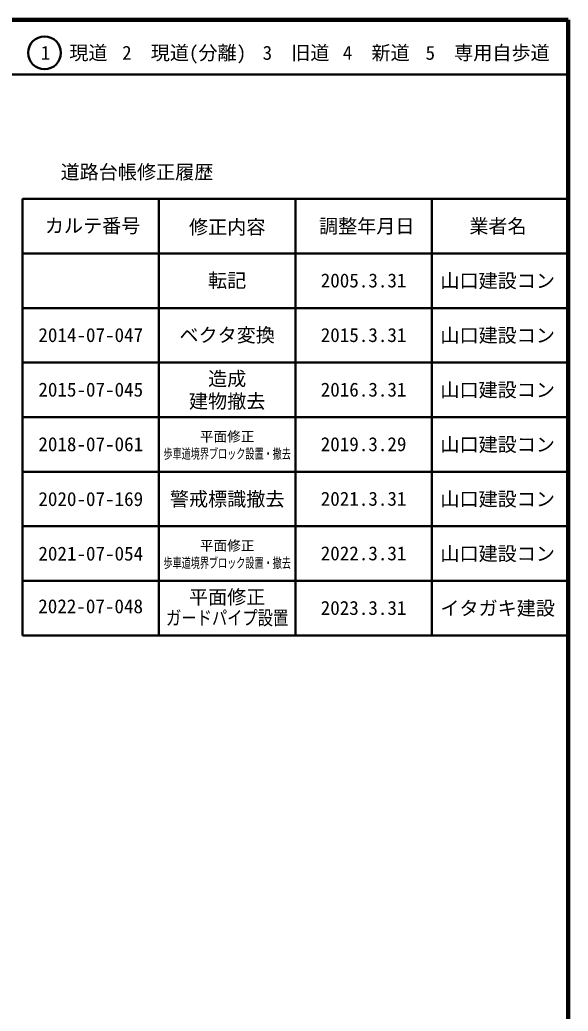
# Model space of a CAD drawing. Units: millimetres, scale not verified. Extents: x 40000 to 680000, y 20000 to 380000.
# Drawn here: x 579500 to 680000, y 198357 to 380000 of the extents above; entities that cross this region are included whole.
import ezdxf
from ezdxf.enums import TextEntityAlignment as Align

# ---------------------------------------------------------------- set-up
doc = ezdxf.new("R2010")
doc.units = ezdxf.units.MM
doc.header["$LTSCALE"] = 1000
for name, color, linetype, lineweight in [('M-TTL', 2, 'Continuous', 140), ('M-TTL-FRAM', 2, 'Continuous', 50), ('M-TTL-LINE', 7, 'Continuous', 50)]:
    doc.layers.add(name, color=color, linetype=linetype, lineweight=lineweight)
doc.layers.add('M-TTL-TXT', color=7, linetype='Continuous')
doc.styles.add('ＭＳ ゴシック', font='')
doc.styles.get('ＭＳ ゴシック').set_extended_font_data('MS Gothic')

msp = doc.modelspace()

# ---------------------------------------------------------------- linework, layer by layer
at = {"layer": 'M-TTL'}
for p, q in [((680000, 380000), (40000, 380000)), ((680000, 20000), (680000, 380000))]:
    msp.add_line(p, q, dxfattribs=at)
at = {"layer": 'M-TTL-FRAM'}
for p, q in [((580000, 347197), (580000, 267197)), ((580000, 347197), (680000, 347197)), ((580000, 267197), (680000, 267197))]:
    msp.add_line(p, q, dxfattribs=at)
at = {"layer": 'M-TTL-LINE'}
for p, q in [((40000, 370000), (680000, 370000)), ((605000, 347197), (605000, 267197)), ((630000, 347197), (630000, 267197)), ((655000, 347197), (655000, 267197)), ((580000, 337197), (680000, 337197)), ((580000, 327197), (680000, 327197)), ((580000, 317197), (680000, 317197)), ((580000, 307197), (680000, 307197)), ((580000, 297197), (680000, 297197)), ((580000, 287197), (680000, 287197)), ((580000, 277197), (680000, 277197))]:
    msp.add_line(p, q, dxfattribs=at)
msp.add_circle((584031, 373958), 3000, dxfattribs=at)

# ---------------------------------------------------------------- texts
at = {"layer": 'M-TTL-TXT', "style": 'ＭＳ ゴシック'}
for s, height, p in [('1\u3000現道', 2566, (589448, 373958)), ('2\u3000現道(分離)', 2566, (609619, 373958)), ('3\u3000旧道', 2566, (630121, 373958)), ('4\u3000新道', 2566, (644824, 373958)), ('5\u3000専用自歩道', 2566, (665228, 373958)), ('道路台帳修正履歴', 2566, (600968, 352113)), ('カルテ番号', 2566, (592839, 342277)), ('修正内容', 2566, (617509, 342023)), ('調整年月日', 2566, (643089, 342197)), ('業者名', 2566, (667134, 342197)), ('転記', 2566, (617500, 332245)), ('2005.3.31', 2566, (642500, 332245)), ('山口建設コン', 2566, (667077, 332189)), ('2014-07-047', 2566, (592500, 322245)), ('ベクタ変換', 2566, (617500, 322245)), ('2015.3.31', 2566, (642500, 322245)), ('山口建設コン', 2566, (667077, 322189)), ('造成', 2566, (617500, 314238)), ('2015-07-045', 2566, (592500, 312245)), ('2016.3.31', 2566, (642500, 312245)), ('山口建設コン', 2566, (667077, 312189)), ('建物撤去', 2566, (617500, 310119)), ('2018-07-061', 2566, (592500, 302245)), ('平面修正', 1833, (617500, 303649)), ('2019.3.29', 2566, (642500, 302245)), ('山口建設コン', 2566, (667077, 302189)), ('2020-07-169', 2566, (592500, 292197)), ('警戒標識撤去', 2566, (617499, 292197)), ('2021.3.31', 2566, (642500, 292245)), ('山口建設コン', 2566, (667077, 292189)), ('2021-07-054', 2566, (592500, 282197)), ('平面修正', 1833, (617500, 283649)), ('2022.3.31', 2566, (642500, 282245)), ('山口建設コン', 2566, (667077, 282189)), ('平面修正', 2566, (617500, 274238)), ('2023.3.31', 2566, (642500, 272245)), ('イタガキ建設', 2566, (667077, 272189))]:
    msp.add_text(s, height=height, dxfattribs=at).set_placement(p, align=Align.MIDDLE_CENTER)
at = {"layer": 'M-TTL-TXT', "style": 'ＭＳ ゴシック', "width": 0.65}
for p in [(617500, 300504), (617500, 280504)]:
    msp.add_text('歩車道境界ブロック設置・撤去', height=1833, dxfattribs=at).set_placement(p, align=Align.MIDDLE_CENTER)
at = {"layer": 'M-TTL-TXT', "style": 'ＭＳ ゴシック'}
msp.add_text('2022-07-048', height=2566, dxfattribs=at).set_placement((582875, 270495), align=Align.BOTTOM_LEFT)
at = {"layer": 'M-TTL-TXT', "style": 'ＭＳ ゴシック', "width": 0.8}
msp.add_text('ガードパイプ設置', height=2566, dxfattribs=at).set_placement((606300, 268369), align=Align.BOTTOM_LEFT)

doc.saveas('drawing.dxf')
